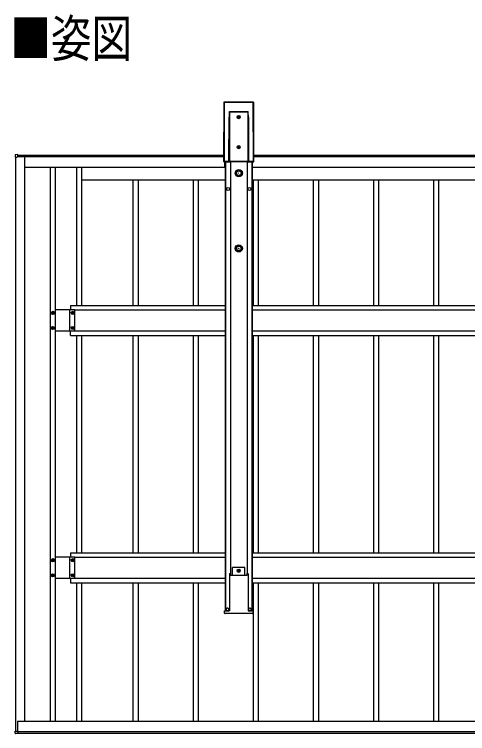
# Model space of a CAD drawing. Units: millimetres, scale not verified. Extents: x -10512 to 10512, y -7425 to 7425.
# Drawn here: x -1767 to -259, y 296 to 2687 of the extents above; entities that cross this region are included whole.
import ezdxf
from ezdxf.enums import TextEntityAlignment as Align

# ---------------------------------------------------------------- set-up
doc = ezdxf.new("R2010")
doc.units = ezdxf.units.MM
doc.header["$LTSCALE"] = 30
doc.layers.add('0-2_USER1', color=3, linetype='Continuous')
doc.layers.add('0-4_YKK_A1', color=4, linetype='Continuous')
doc.styles.add('ＭＳ ゴシック', font='')
doc.styles.get('ＭＳ ゴシック').set_extended_font_data('MS Gothic')

msp = doc.modelspace()

# ---------------------------------------------------------------- linework, layer by layer
at = {"layer": '0-4_YKK_A1'}
for p, q in [((-1069.74, 2394.79), (-1070.37, 2197.65)), ((-1069.89, 2198.13), (-1069.26, 2394.31)), ((-1069.26, 2394.31), (-1069.74, 2394.79)), ((-1069.74, 2394.79), (-1069.74, 2394.79)), ((-1068.76, 2394.28), (-1069.39, 2198.1)), ((-971.73, 2395.29), (-1069.24, 2395.29)), ((-1069.24, 2395.29), (-1069.24, 2395.28)), ((-1069.24, 2395.28), (-1068.76, 2394.81)), ((-971.73, 2395.28), (-1069.24, 2395.28)), ((-1068.76, 2394.81), (-972.21, 2394.81)), ((-1068.76, 2394.81), (-1068.76, 2394.28)), ((-972.21, 2394.28), (-1068.76, 2394.28)), ((-972.21, 2394.81), (-971.73, 2395.28)), ((-972.21, 2394.81), (-972.21, 2394.28)), ((-971.58, 2198.1), (-972.21, 2394.28)), ((-971.73, 2395.29), (-971.73, 2395.28)), ((-971.23, 2394.79), (-971.71, 2394.31)), ((-971.71, 2394.31), (-971.08, 2198.13)), ((-970.6, 2197.65), (-971.23, 2394.79)), ((-970.6, 2197.64), (-971.23, 2394.79)), ((-971.23, 2394.79), (-971.23, 2394.79)), ((-1053.01, 2198.21), (-1052.54, 2344.99)), ((-1052.04, 2344.97), (-1052.51, 2198.18)), ((-1052.04, 2198.65), (-1052.04, 2344.97)), ((-1051.54, 2364.2), (-989.43, 2364.2)), ((-989.42, 2361.58), (-1051.54, 2361.58)), ((-1051.54, 2361.58), (-1051.54, 2198.65)), ((-1020, 2347.06), (-1020, 2348.02)), ((-989.42, 2198.65), (-989.42, 2361.58)), ((-988.92, 2344.97), (-988.92, 2198.65)), ((-988.45, 2198.18), (-988.92, 2344.97)), ((-988.43, 2344.99), (-987.96, 2198.21)), ((-1020, 2247.06), (-1020, 2248.02)), ((-1755.95, 2220.98), (-1763.48, 2220.51)), ((-1763.48, 2212.78), (-1757.77, 2212.78)), ((-1762.45, 303.75), (-1762.45, 2212.78)), ((-1757.77, 2212.78), (-1757.45, 2212.78)), ((-1757.45, 2212.78), (-1757.45, 2213.98)), ((-1732.45, 2213.96), (-1757.45, 2213.96)), ((-1756.95, 2213.96), (-1756.95, 2214.28)), ((-1755.95, 2220.48), (-1755.95, 2220.98)), ((-1755.95, 2214.58), (-1755.95, 2220.48)), ((-1755.95, 2219.46), (-1070.3, 2219.46)), ((-1755.95, 2214.46), (-1070.32, 2214.46)), ((-1753.95, 2214.44), (-1070.32, 2214.44)), ((-1753.95, 2214.44), (-1753.95, 2213.96)), ((-1732.45, 337.05), (-1732.45, 2213.96)), ((-970.67, 2219.46), (455.54, 2219.46)), ((-970.65, 2214.46), (455.53, 2214.46)), ((-970.65, 2214.44), (455.53, 2214.44)), ((-1732.45, 2179.46), (-1066.48, 2179.46)), ((-1647.45, 2179.46), (-1647.45, 337.05)), ((-1631.45, 2179.46), (-1631.45, 337.05)), ((-1560.45, 2179.46), (-1560.45, 1719.47)), ((-1543.45, 2179.46), (-1543.45, 1719.47)), ((-1070.37, 2197.64), (-1070.37, 2197.65)), ((-1069.39, 2197.63), (-1069.87, 2197.14)), ((-1069.87, 2197.14), (-1049.11, 2197.14)), ((-1069.87, 2197.14), (-1049.11, 2197.14)), ((-1069.87, 2197.14), (-1069.87, 2197.14)), ((-1069.39, 2198.1), (-1053.01, 2198.1)), ((-1069.39, 2198.1), (-1069.39, 2197.63)), ((-1052.07, 2197.63), (-1069.39, 2197.63)), ((-1066.48, 2179.47), (-1066.48, 2197.14)), ((-1066.48, 2179.46), (-1066.48, 2197.14)), ((-1066.48, 2194.47), (-1065.48, 2194.47)), ((-1065.48, 2197.14), (-1065.48, 704.03)), ((-1064.28, 2197.14), (-1064.28, 704.03)), ((-1052.51, 2198.18), (-1052.04, 2198.65)), ((-1051.54, 2198.15), (-1052.07, 2197.63)), ((-1051.54, 2198.65), (-989.42, 2198.65)), ((-1051.54, 2198.65), (-1051.54, 2198.15)), ((-989.42, 2198.15), (-1051.54, 2198.15)), ((-1049.11, 2197.14), (-1048.86, 2198.03)), ((-1048.86, 2198.03), (-991.98, 2198.03)), ((-1047.98, 2198.03), (-1047.98, 822.2)), ((-992.98, 2198.03), (-992.98, 822.2)), ((-991.98, 2198.03), (-991.73, 2197.14)), ((-991.73, 2197.14), (-971.1, 2197.14)), ((-991.73, 2197.14), (-971.1, 2197.14)), ((-989.42, 2198.65), (-989.42, 2198.15)), ((-988.9, 2197.63), (-989.42, 2198.15)), ((-988.92, 2198.65), (-988.45, 2198.18)), ((-971.58, 2197.63), (-988.9, 2197.63)), ((-987.96, 2198.1), (-971.58, 2198.1)), ((-976.68, 2197.14), (-976.68, 704.03)), ((-975.48, 2197.14), (-975.48, 704.03)), ((-975.48, 2194.47), (-974.48, 2194.47)), ((-974.48, 2179.47), (-974.48, 2197.14)), ((-974.48, 2179.46), (-974.48, 2197.14)), ((-974.48, 2179.46), (459.36, 2179.46)), ((-971.58, 2197.63), (-971.58, 2198.1)), ((-971.1, 2197.14), (-971.58, 2197.63)), ((-971.1, 2197.14), (-971.1, 2197.14)), ((-971.08, 2198.13), (-970.6, 2197.64)), ((-970.6, 2197.65), (-970.6, 2197.64)), ((-1543.45, 2136.47), (-1356.35, 2136.47)), ((-1371.45, 1719.47), (-1371.45, 2136.47)), ((-1371.45, 2136.47), (-1156.35, 2136.47)), ((-1354.45, 1719.47), (-1354.45, 2136.47)), ((-1171.45, 1719.47), (-1171.45, 2136.47)), ((-1171.45, 2136.47), (-1065.48, 2136.47)), ((-1154.45, 1719.47), (-1154.45, 2136.47)), ((-975.48, 2136.47), (-956.35, 2136.47)), ((-971.45, 1719.47), (-971.45, 2136.47)), ((-971.45, 2136.47), (-756.35, 2136.47)), ((-954.45, 1719.47), (-954.45, 2136.47)), ((-771.45, 1719.47), (-771.45, 2136.47)), ((-771.45, 2136.47), (-556.35, 2136.47)), ((-754.45, 1719.47), (-754.45, 2136.47)), ((-571.45, 1719.47), (-571.45, 2136.47)), ((-571.45, 2136.47), (-356.35, 2136.47)), ((-554.45, 1719.47), (-554.45, 2136.47)), ((-371.45, 1719.47), (-371.45, 2136.47)), ((-371.45, 2136.47), (-156.35, 2136.47)), ((-354.45, 1719.47), (-354.45, 2136.47)), ((-1565.45, 1704.97), (-1631.45, 1704.97)), ((-1565.45, 1704.97), (-1631.45, 1704.97)), ((-1582.95, 1633.97), (-1582.95, 1704.97)), ((-1582.95, 1633.97), (-1582.95, 1704.97)), ((-1580.45, 1719.47), (-1580.45, 1704.97)), ((-1580.45, 1719.47), (-1065.48, 1719.47)), ((-1565.45, 1633.97), (-1565.45, 1704.97)), ((-1565.45, 1633.97), (-1565.45, 1704.97)), ((-1565.45, 1704.47), (-1065.48, 1704.47)), ((-975.48, 1719.47), (460.36, 1719.47)), ((-975.48, 1704.47), (460.36, 1704.47)), ((-1638.93, 1695.91), (-1638.93, 1696.87)), ((-1572.93, 1695.91), (-1572.93, 1696.87)), ((-1638.93, 1645.91), (-1638.93, 1646.87)), ((-1565.45, 1633.97), (-1631.45, 1633.97)), ((-1565.45, 1633.97), (-1631.45, 1633.97)), ((-1580.45, 1619.47), (-1580.45, 1633.97)), ((-1572.93, 1645.91), (-1572.93, 1646.87)), ((-1565.45, 1634.47), (-1065.48, 1634.47)), ((-975.48, 1634.47), (460.36, 1634.47)), ((-1580.45, 1619.47), (-1065.48, 1619.47)), ((-1560.45, 1619.47), (-1560.45, 897.05)), ((-1543.45, 1619.47), (-1543.45, 897.05)), ((-1371.45, 897.05), (-1371.45, 1619.47)), ((-1354.45, 897.05), (-1354.45, 1619.47)), ((-1171.45, 897.05), (-1171.45, 1619.47)), ((-1154.45, 897.05), (-1154.45, 1619.47)), ((-975.48, 1619.47), (460.36, 1619.47)), ((-971.45, 897.05), (-971.45, 1619.47)), ((-954.45, 897.05), (-954.45, 1619.47)), ((-771.45, 897.05), (-771.45, 1619.47)), ((-754.45, 897.05), (-754.45, 1619.47)), ((-571.45, 897.05), (-571.45, 1619.47)), ((-554.45, 897.05), (-554.45, 1619.47)), ((-371.45, 897.05), (-371.45, 1619.47)), ((-354.45, 897.05), (-354.45, 1619.47)), ((-1580.45, 897.05), (-1580.45, 882.55)), ((-1580.45, 897.05), (-1065.48, 897.05)), ((-975.48, 897.05), (460.36, 897.05)), ((-1638.93, 873.49), (-1638.93, 874.45)), ((-1565.45, 882.55), (-1631.45, 882.55)), ((-1582.95, 811.55), (-1582.95, 882.55)), ((-1572.93, 873.49), (-1572.93, 874.45)), ((-1565.45, 811.55), (-1565.45, 882.55)), ((-1565.45, 882.05), (-1065.48, 882.05)), ((-975.48, 882.05), (460.36, 882.05)), ((-999.98, 848.03), (-1040.98, 848.03)), ((-1040.98, 822.2), (-1040.98, 848.03)), ((-1020, 838.47), (-1020, 839.43)), ((-999.98, 822.2), (-999.98, 848.03)), ((-1638.93, 823.49), (-1638.93, 824.45)), ((-1572.93, 823.49), (-1572.93, 824.45)), ((-1051.73, 827.39), (-1051.73, 704.18)), ((-1051.37, 827.53), (-1051.72, 827.53)), ((-1051.37, 827.53), (-1050.87, 827.53)), ((-1050.87, 827.53), (-1048.83, 827.53)), ((-1048.52, 822.2), (-1048.83, 827.53)), ((-992.13, 827.53), (-990.09, 827.53)), ((-990.09, 827.53), (-989.6, 827.53)), ((-989.6, 827.53), (-989.25, 827.53)), ((-989.23, 827.39), (-989.23, 704.18)), ((-1565.45, 811.55), (-1631.45, 811.55)), ((-1580.45, 811.55), (-1580.45, 797.05)), ((-1580.45, 797.05), (-1065.48, 797.05)), ((-1565.45, 812.05), (-1065.48, 812.05)), ((-1560.45, 797.05), (-1560.45, 337.05)), ((-1543.45, 797.05), (-1543.45, 337.05)), ((-1371.45, 337.05), (-1371.45, 797.05)), ((-1354.45, 337.05), (-1354.45, 797.05)), ((-1171.45, 337.05), (-1171.45, 797.05)), ((-1154.45, 337.05), (-1154.45, 797.05)), ((-975.48, 812.05), (460.36, 812.05)), ((-975.48, 797.05), (460.36, 797.05)), ((-971.45, 337.05), (-971.45, 797.05)), ((-954.45, 337.05), (-954.45, 797.05)), ((-771.45, 337.05), (-771.45, 797.05)), ((-754.45, 337.05), (-754.45, 797.05)), ((-571.45, 337.05), (-571.45, 797.05)), ((-554.45, 337.05), (-554.45, 797.05)), ((-371.45, 337.05), (-371.45, 797.05)), ((-354.45, 337.05), (-354.45, 797.05)), ((-1067.86, 704.03), (-1052.84, 704.03)), ((-1052.32, 694.53), (-1065.89, 694.53)), ((-1061.98, 704.03), (-1061.98, 708.03)), ((-1052.98, 704.03), (-1052.98, 708.03)), ((-1052.84, 704.03), (-1051.85, 704.03)), ((-1050.82, 694.53), (-1052.32, 694.53)), ((-1051.75, 704.03), (-1051.85, 704.03)), ((-1050.45, 694.53), (-1050.82, 694.53)), ((-990.52, 694.53), (-1050.45, 694.53)), ((-990.14, 694.53), (-990.52, 694.53)), ((-988.65, 694.53), (-990.14, 694.53)), ((-989.22, 704.03), (-989.12, 704.03)), ((-989.12, 704.03), (-988.13, 704.03)), ((-975.08, 694.53), (-988.65, 694.53)), ((-988.13, 704.03), (-973.11, 704.03)), ((-987.98, 704.03), (-987.98, 708.03)), ((-978.98, 704.03), (-978.98, 708.03)), ((-973.11, 704.03), (-972.61, 704.03)), ((-972.61, 704.03), (-973.08, 696.41)), ((-1756.95, 337.05), (1217.55, 337.05)), ((-1756.95, 337.05), (-1756.95, 302.25)), ((-1763.48, 303.75), (-1757.77, 303.75)), ((-1755.95, 295.55), (-1763.48, 296.01)), ((-1757.77, 303.75), (-1757.45, 303.75)), ((-1757.45, 303.75), (-1757.45, 302.55)), ((-1757.45, 303.75), (-1757.45, 302.55)), ((-1756.95, 302.55), (-1757.45, 302.55)), ((-1755.95, 302.05), (1241.05, 302.05)), ((-1755.95, 301.95), (-1755.95, 296.04)), ((-1755.95, 297.05), (1241.05, 297.05)), ((-1755.95, 296.04), (-1755.95, 295.55))]:
    msp.add_line(p, q, dxfattribs=at)
for points in [[(-1069.74, 2394.79), (-1070.37, 2197.64), (-1069.89, 2198.13)], [(-1051.91, 2361.61), (-1051.63, 2363.59), (-1051.55, 2364.16), (-1051.54, 2364.2)], [(-1051.54, 2361.58), (-1051.57, 2361.58), (-1051.59, 2361.58), (-1051.61, 2361.58), (-1051.64, 2361.58), (-1051.66, 2361.58), (-1051.68, 2361.58), (-1051.7, 2361.58), (-1051.73, 2361.58)], [(-1021.92, 2346.1), (-1022.88, 2346.1), (-1022.88, 2345.14), (-1021.92, 2345.14)], [(-1020, 2348.02), (-1020.96, 2348.02), (-1020.96, 2347.06)], [(-1020.96, 2344.18), (-1020.96, 2343.22), (-1020, 2343.22), (-1020, 2344.18)], [(-1019.04, 2345.14), (-1018.08, 2345.14), (-1018.08, 2346.1), (-1019.04, 2346.1)], [(-989.24, 2361.58), (-989.38, 2363.58), (-989.42, 2364.16), (-989.43, 2364.2)], [(-989.42, 2361.58), (-989.4, 2361.58), (-989.38, 2361.58), (-989.35, 2361.58), (-989.33, 2361.58), (-989.31, 2361.58), (-989.29, 2361.58), (-989.26, 2361.58), (-989.24, 2361.58)], [(-1021.92, 2246.1), (-1022.88, 2246.1), (-1022.88, 2245.14), (-1021.92, 2245.14)], [(-1020, 2248.02), (-1020.96, 2248.02), (-1020.96, 2247.06)], [(-1020.96, 2244.18), (-1020.96, 2243.22), (-1020, 2243.22), (-1020, 2244.18)], [(-1019.04, 2245.14), (-1018.08, 2245.14), (-1018.08, 2246.1), (-1019.04, 2246.1)], [(-1763.95, 2220.02), (-1763.95, 2212.78), (-1763.48, 2212.78)], [(-1757.15, 2214.28), (-1755.95, 2214.28), (-1755.95, 2214.58)], [(-1051.54, 2198.65), (-1051.64, 2198.65), (-1051.73, 2198.65), (-1051.81, 2198.65), (-1051.89, 2198.65), (-1051.95, 2198.65), (-1052, 2198.65), (-1052.03, 2198.65), (-1052.04, 2198.65)], [(-989.42, 2198.65), (-989.33, 2198.65), (-989.24, 2198.65), (-989.16, 2198.65), (-989.08, 2198.65), (-989.02, 2198.65), (-988.97, 2198.65), (-988.94, 2198.65), (-988.92, 2198.65)], [(-1639.89, 1693.99), (-1640.85, 1693.99), (-1640.85, 1694.95), (-1639.89, 1694.95)], [(-1638.93, 1696.87), (-1637.97, 1696.87), (-1637.97, 1695.91)], [(-1637.97, 1693.03), (-1637.97, 1692.07), (-1638.93, 1692.07), (-1638.93, 1693.03)], [(-1637.01, 1694.95), (-1636.05, 1694.95), (-1636.05, 1693.99), (-1637.01, 1693.99)], [(-1573.89, 1693.99), (-1574.85, 1693.99), (-1574.85, 1694.95), (-1573.89, 1694.95)], [(-1572.93, 1696.87), (-1571.97, 1696.87), (-1571.97, 1695.91)], [(-1571.97, 1693.03), (-1571.97, 1692.07), (-1572.93, 1692.07), (-1572.93, 1693.03)], [(-1571.01, 1694.95), (-1570.05, 1694.95), (-1570.05, 1693.99), (-1571.01, 1693.99)], [(-1639.89, 1643.99), (-1640.85, 1643.99), (-1640.85, 1644.95), (-1639.89, 1644.95)], [(-1638.93, 1646.87), (-1637.97, 1646.87), (-1637.97, 1645.91)], [(-1637.97, 1643.03), (-1637.97, 1642.07), (-1638.93, 1642.07), (-1638.93, 1643.03)], [(-1637.01, 1644.95), (-1636.05, 1644.95), (-1636.05, 1643.99), (-1637.01, 1643.99)], [(-1573.89, 1643.99), (-1574.85, 1643.99), (-1574.85, 1644.95), (-1573.89, 1644.95)], [(-1572.93, 1646.87), (-1571.97, 1646.87), (-1571.97, 1645.91)], [(-1571.97, 1643.03), (-1571.97, 1642.07), (-1572.93, 1642.07), (-1572.93, 1643.03)], [(-1571.01, 1644.95), (-1570.05, 1644.95), (-1570.05, 1643.99), (-1571.01, 1643.99)], [(-1639.89, 871.57), (-1640.85, 871.57), (-1640.85, 872.53), (-1639.89, 872.53)], [(-1638.93, 874.45), (-1637.97, 874.45), (-1637.97, 873.49)], [(-1637.97, 870.61), (-1637.97, 869.65), (-1638.93, 869.65), (-1638.93, 870.61)], [(-1637.01, 872.53), (-1636.05, 872.53), (-1636.05, 871.57), (-1637.01, 871.57)], [(-1573.89, 871.57), (-1574.85, 871.57), (-1574.85, 872.53), (-1573.89, 872.53)], [(-1572.93, 874.45), (-1571.97, 874.45), (-1571.97, 873.49)], [(-1571.97, 870.61), (-1571.97, 869.65), (-1572.93, 869.65), (-1572.93, 870.61)], [(-1571.01, 872.53), (-1570.05, 872.53), (-1570.05, 871.57), (-1571.01, 871.57)], [(-1021.92, 837.51), (-1022.88, 837.51), (-1022.88, 836.55), (-1021.92, 836.55)], [(-1020, 839.43), (-1020.96, 839.43), (-1020.96, 838.47)], [(-1019.04, 836.55), (-1018.08, 836.55), (-1018.08, 837.51), (-1019.04, 837.51)], [(-1639.89, 821.57), (-1640.85, 821.57), (-1640.85, 822.53), (-1639.89, 822.53)], [(-1638.93, 824.45), (-1637.97, 824.45), (-1637.97, 823.49)], [(-1637.97, 820.61), (-1637.97, 819.65), (-1638.93, 819.65), (-1638.93, 820.61)], [(-1637.01, 822.53), (-1636.05, 822.53), (-1636.05, 821.57), (-1637.01, 821.57)], [(-1573.89, 821.57), (-1574.85, 821.57), (-1574.85, 822.53), (-1573.89, 822.53)], [(-1572.93, 824.45), (-1571.97, 824.45), (-1571.97, 823.49)], [(-1571.97, 820.61), (-1571.97, 819.65), (-1572.93, 819.65), (-1572.93, 820.61)], [(-1571.01, 822.53), (-1570.05, 822.53), (-1570.05, 821.57), (-1571.01, 821.57)], [(-1048.52, 822.2), (-992.44, 822.2), (-992.13, 827.53)], [(-1020.96, 835.59), (-1020.96, 834.63), (-1020, 834.63), (-1020, 835.59)], [(-1067.89, 696.41), (-1068.35, 704.03), (-1067.86, 704.03)], [(-1763.95, 296.51), (-1763.95, 303.75), (-1763.48, 303.75)], [(-1757.15, 302.25), (-1755.95, 302.25), (-1755.95, 301.95)]]:
    msp.add_lwpolyline(points, dxfattribs=at)
for centre, radius in [((-1020.48, 2345.62), 5.3), ((-1020.48, 2245.62), 5.3), ((-1020.42, 2159.11), 12), ((-1020.42, 2159.11), 10.88), ((-1020.42, 2159.11), 7.48), ((-1020.42, 2159.11), 0.5), ((-1055.98, 2106.47), 5), ((-984.98, 2106.47), 5), ((-1020.42, 1909.11), 12), ((-1020.42, 1909.11), 10.88), ((-1020.42, 1909.11), 7.48), ((-1020.42, 1909.11), 0.5), ((-1638.45, 1694.47), 5.3), ((-1572.45, 1694.47), 5.3), ((-1638.45, 1644.47), 5.3), ((-1572.45, 1644.47), 5.3), ((-1638.45, 872.05), 5.3), ((-1572.45, 872.05), 5.3), ((-1020.48, 837.03), 5.3), ((-1638.45, 822.05), 5.3), ((-1572.45, 822.05), 5.3), ((-1057.48, 708.53), 5), ((-983.48, 708.53), 5)]:
    msp.add_circle(centre, radius, dxfattribs=at)
for centre, radius, start, end in [((-1069.24, 2394.79), 0.5, 90, 179.81634), ((-1069.24, 2394.78), 0.501, 90.24971, 179.75029), ((-1068.76, 2394.3), 0.501, 90.24971, 179.75029), ((-1068.87, 2397.04), 2.76, 261.80183, 272.1952), ((-972.21, 2394.3), 0.501, 0.24971, 89.75029), ((-972.1, 2397.04), 2.76, 267.8048, 278.19817), ((-971.73, 2394.79), 0.5, 0.18366, 90), ((-971.73, 2394.78), 0.501, 0.24971, 89.75029), ((-1052.44, 2342.24), 2.76, 81.80183, 92.1952), ((-1053.11, 2352.61), 9.09, 81.20266, 82.35702), ((-610.17, 2331.62), 442.57, 175.77814, 176.1178), ((-1021.92, 2347.06), 0.96, 270, 0), ((-1021.92, 2344.18), 0.96, 0, 90), ((-1019.04, 2347.06), 0.96, 180, 270), ((-1019.04, 2344.18), 0.96, 90, 180), ((-1288.16, 2320.62), 301.89, 7.80423, 8.30085), ((-987.85, 2352.61), 9.09, 97.64298, 98.79734), ((-988.53, 2342.24), 2.76, 87.8048, 98.19817), ((-1021.92, 2247.06), 0.96, 270, 0), ((-1021.92, 2244.18), 0.96, 0, 90), ((-1019.04, 2247.06), 0.96, 180, 270), ((-1019.04, 2244.18), 0.96, 90, 180), ((-1763.45, 2220.02), 0.5, 93.5, 180), ((-1757.15, 2213.98), 0.3, 90, 180), ((-1069.87, 2197.65), 0.501, 180.24971, 269.75029), ((-1069.87, 2197.64), 0.5, 179.81634, 270), ((-1069.39, 2198.13), 0.501, 180.24971, 269.75029), ((-1069.49, 2200.86), 2.76, 261.80183, 272.1952), ((-1052.91, 2195.45), 2.76, 81.80183, 92.1952), ((-1052.6, 2195.34), 2.79, 88.18282, 98.39155), ((-1051.54, 2198.66), 0.501, 180.24971, 269.75029), ((-989.43, 2198.66), 0.501, 270.24971, 359.75029), ((-988.37, 2195.34), 2.79, 81.60845, 91.81718), ((-988.06, 2195.45), 2.76, 87.8048, 98.19817), ((-971.47, 2200.86), 2.76, 267.8048, 278.19817), ((-971.58, 2198.13), 0.501, 270.24971, 359.75029), ((-971.1, 2197.65), 0.501, 270.24971, 359.75029), ((-971.1, 2197.64), 0.5, 270, 0.18366), ((-1639.89, 1695.91), 0.96, 270, 0), ((-1639.89, 1693.03), 0.96, 0, 90), ((-1637.01, 1695.91), 0.96, 180, 270), ((-1637.01, 1693.03), 0.96, 90, 180), ((-1573.89, 1695.91), 0.96, 270, 0), ((-1573.89, 1693.03), 0.96, 0, 90), ((-1571.01, 1695.91), 0.96, 180, 270), ((-1571.01, 1693.03), 0.96, 90, 180), ((-1639.89, 1645.91), 0.96, 270, 0), ((-1639.89, 1643.03), 0.96, 0, 90), ((-1637.01, 1645.91), 0.96, 180, 270), ((-1637.01, 1643.03), 0.96, 90, 180), ((-1573.89, 1645.91), 0.96, 270, 0), ((-1573.89, 1643.03), 0.96, 0, 90), ((-1571.01, 1645.91), 0.96, 180, 270), ((-1571.01, 1643.03), 0.96, 90, 180), ((-1639.89, 873.49), 0.96, 270, 0), ((-1639.89, 870.61), 0.96, 0, 90), ((-1637.01, 873.49), 0.96, 180, 270), ((-1637.01, 870.61), 0.96, 90, 180), ((-1573.89, 873.49), 0.96, 270, 0), ((-1573.89, 870.61), 0.96, 0, 90), ((-1571.01, 873.49), 0.96, 180, 270), ((-1571.01, 870.61), 0.96, 90, 180), ((-1021.92, 838.47), 0.96, 270, 0), ((-1019.04, 838.47), 0.96, 180, 270), ((-1639.89, 823.49), 0.96, 270, 0), ((-1639.89, 820.61), 0.96, 0, 90), ((-1637.01, 823.49), 0.96, 180, 270), ((-1637.01, 820.61), 0.96, 90, 180), ((-1573.89, 823.49), 0.96, 270, 0), ((-1573.89, 820.61), 0.96, 0, 90), ((-1571.01, 823.49), 0.96, 180, 270), ((-1571.01, 820.61), 0.96, 90, 180), ((-1021.92, 835.59), 0.96, 0, 90), ((-1019.04, 835.59), 0.96, 90, 180), ((-1065.89, 696.53), 2, 183.5, 270), ((-1057.48, 708.03), 4.5, 90, 180), ((-1057.48, 708.03), 4.5, 0, 90), ((-983.48, 708.03), 4.5, 90, 180), ((-983.48, 708.03), 4.5, 0, 90), ((-975.08, 696.53), 2, 270, 356.5), ((-1763.45, 296.51), 0.5, 180, 266.5), ((-1757.15, 302.55), 0.3, 180, 270)]:
    msp.add_arc(centre, radius, start, end, dxfattribs=at)
for centre, major_axis, ratio, start_param, end_param in [((-1051.54, 2343.83), (0, -19.08), 0.052413, 3.5123474, 4.6513024), ((-1051.54, 2343.8), (0, -19.08), 0.026207, 3.5123474, 4.6513024), ((-1048.46, 2361.58), (0, -50), 0.061774, 4.6600291, 4.7123946), ((-992.51, 2361.58), (0, -50), 0.061774, 1.5707907, 1.6231562), ((-989.42, 2343.8), (0, -19.08), 0.026207, 1.6318829, 2.7708379), ((-989.42, 2343.83), (0, -19.08), 0.052413, 1.6318829, 2.7708379), ((-1052.01, 2198.21), (-0.543, -0.848), 0.992387, 5.2824884, 5.3922079), ((-1052.07, 2198.13), (0.941, -0.042), 0.529688, 3.2789358, 4.7362857), ((-1052.01, 2198.19), (-0.293, -0.417), 0.981557, 5.3232786, 5.4329981), ((-1052.07, 2198.13), (0.185, -0.478), 0.839234, 4.3937254, 5.8510754), ((-988.9, 2198.13), (-0.185, -0.478), 0.839234, 0.4321099, 1.8894599), ((-988.9, 2198.13), (0.941, 0.042), 0.529688, 4.6884922, 6.1458421), ((-988.96, 2198.19), (0.293, -0.417), 0.981557, 0.8501872, 0.9599067), ((-988.96, 2198.21), (0.543, -0.848), 0.992387, 0.8909775, 1.0006969), ((-1051.69, 827.03), (0.031, -0.5), 0.061627, 3.1377656, 3.9231638), ((-989.28, 827.03), (-0.031, -0.5), 0.061627, 2.3600215, 3.1454197), ((-1051.78, 704.53), (0.031, -0.5), 0.061627, 6.2793582, 7.0647564), ((-989.19, 704.53), (-0.031, -0.5), 0.061627, 5.5016142, 6.2870124)]:
    msp.add_ellipse(centre, major_axis=major_axis, ratio=ratio, start_param=start_param, end_param=end_param, dxfattribs=at)

# ---------------------------------------------------------------- texts
at = {"layer": '0-2_USER1', "style": 'ＭＳ ゴシック', "width": 0.8}
msp.add_text('■姿図', height=123.8, dxfattribs=at).set_placement((-1780.46, 2508.11), align=Align.BOTTOM_LEFT)

doc.saveas('drawing.dxf')
